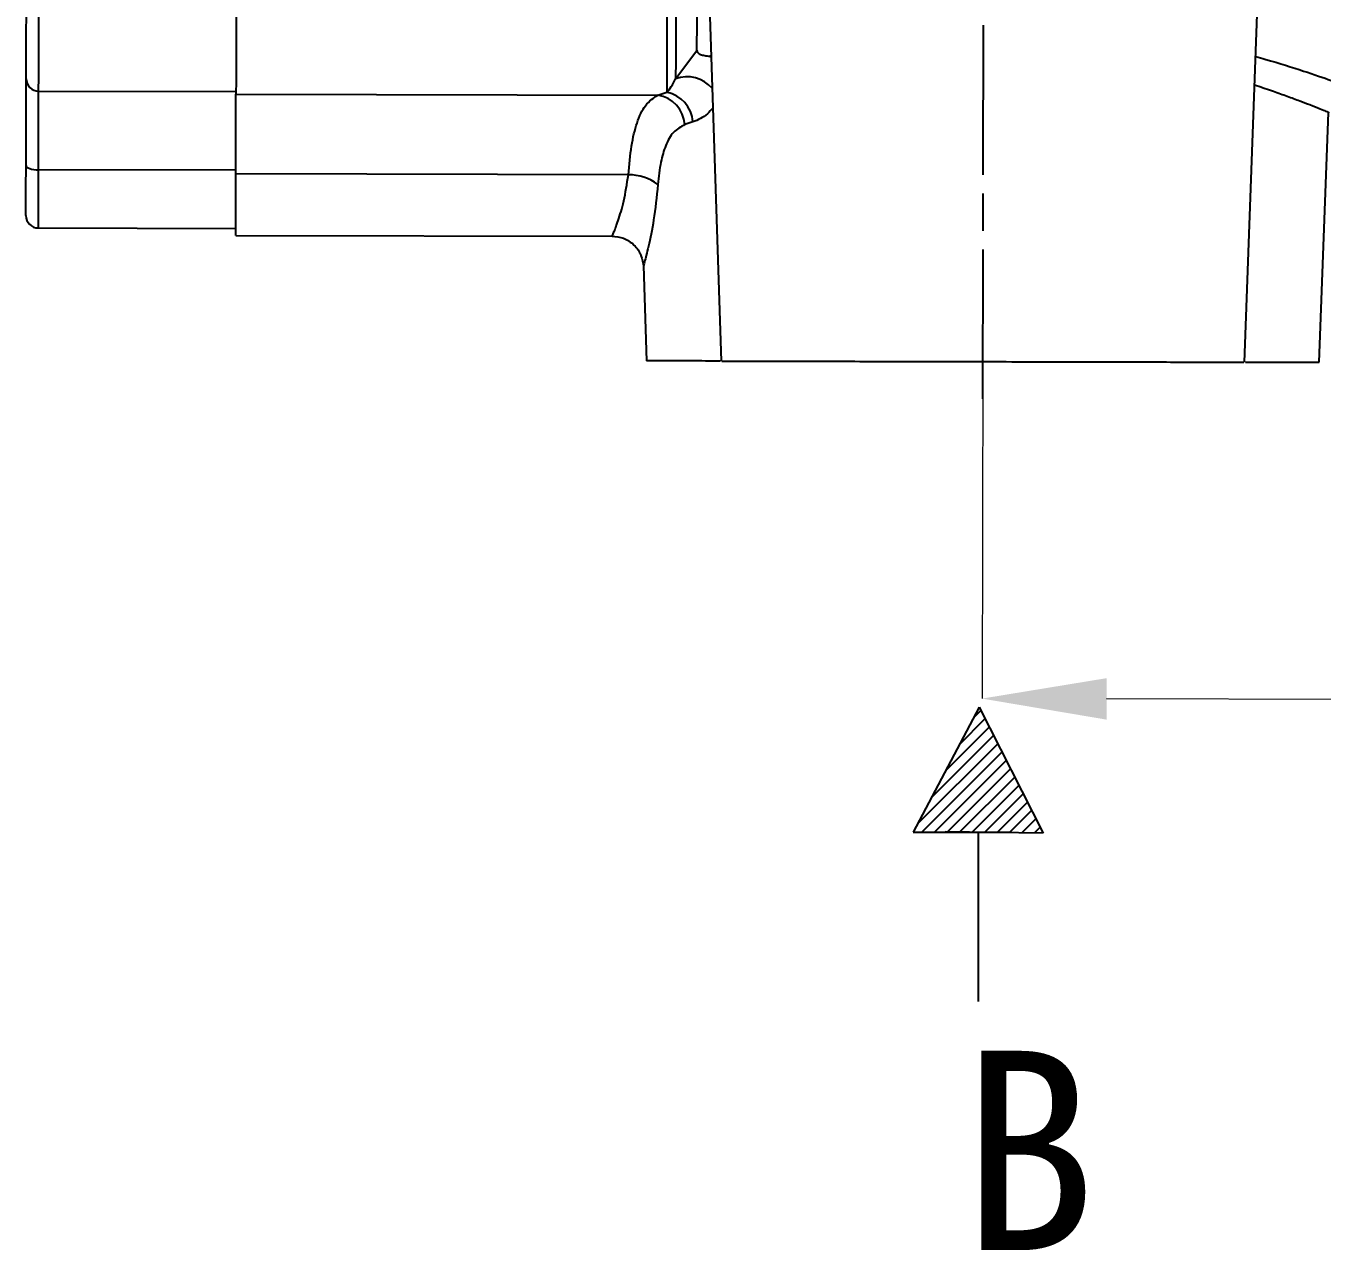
# Model space of a CAD drawing. Header units: millimetres. Extents: x 2180 to 4616, y 795 to 2518.
# Drawn here: x 2573.7 to 2677.8, y 2039.4 to 2137.7 of the extents above; entities that cross this region are included whole.
import ezdxf

# ---------------------------------------------------------------- set-up
doc = ezdxf.new("R2010")
doc.units = ezdxf.units.MM
doc.linetypes.add('AM_ISO08W050', pattern=[18, 12, -1.5, 3, -1.5])
for name, color, linetype, lineweight in [('AM_5', 3, 'Continuous', 25), ('AM_7', 4, 'AM_ISO08W050', 25), ('文字', 7, 'Continuous', 13)]:
    doc.layers.add(name, color=color, linetype=linetype, lineweight=lineweight)
doc.layers.add('layer 1', color=7, linetype='Continuous')
doc.styles.add('SLDTEXTSTYLE1', font='txt.shx', dxfattribs={"width": 0.7, "bigfont": 'gbcbig.shx'})
doc.styles.add('STYLE1', font='txt.shx', dxfattribs={"width": 0.8, "height": 3, "bigfont": 'hzdx.shx'})
doc.dimstyles.new('SLDDIMSTYLE12$0', dxfattribs={"dimtxt": 12, "dimasz": 10, "dimexe": 0, "dimexo": 0.0625, "dimgap": 0.875, "dimtad": 1, "dimdec": 1, "dimlfac": 1.8, "dimrnd": 1e-09, "dimzin": 12, "dimdsep": 46, "dimtxsty": 'SLDTEXTSTYLE1', "dimcen": 0.09, "dimdle": 8.16, "dimclrd": 3, "dimclre": 3, "dimadec": 0, "dimazin": 3, "dimtfac": 1, "dimtdec": 1, "dimtofl": 0, "dimtmove": 0, "dimatfit": 3, "dimfxl": 0, "dimfrac": 2, "dimtolj": 1, "dimlwd": 5, "dimlwe": 5, "dimarcsym": 0})

# ---------------------------------------------------------------- blocks, each defined once
blk = doc.blocks.new('*D41')
at = {"layer": 'AM_5', "color": 3, "linetype": 'Continuous', "lineweight": 5, "transparency": 16777216}
for p, q in [((2650.53, 2110.7), (2650.47, 2083.71)), ((2799.34, 2083.39), (2660.47, 2083.69))]:
    blk.add_line(p, q, dxfattribs=at)
at = {"layer": 'AM_5', "color": 3, "lineweight": 5, "transparency": 16777216}
blk.add_line((2809.26, 2045.49), (2809.34, 2083.37), dxfattribs=at)
at = {"layer": 'AM_5', "color": 3, "transparency": 16777216}
for points in [[(2660.47, 2085.35), (2660.47, 2082.02), (2650.47, 2083.71)], [(2799.34, 2085.06), (2799.33, 2081.72), (2809.34, 2083.37)]]:
    blk.add_solid(points, dxfattribs=at)
at = {"layer": 'Defpoints', "color": 0, "transparency": 16777216}
for p in [(2650.53, 2110.77), (2650.47, 2083.71), (2809.26, 2045.43)]:
    blk.add_point(p, dxfattribs=at)
at = {"layer": 'AM_5', "color": 0, "transparency": 16777216, "insert": (2722.77, 2090.43), "char_height": 12, "attachment_point": 5, "rotation": 359.8775, "style": 'SLDTEXTSTYLE1'}
blk.add_mtext('\\A1;160', dxfattribs=at)

msp = doc.modelspace()

# ---------------------------------------------------------------- hatches: boundary and pattern name
at = {"layer": 'layer 1'}
h = msp.add_hatch(dxfattribs=at)
h.set_pattern_fill('ANSI31', color=256, scale=0.225)
h.set_pattern_definition([(45, (-4467.4411, 3282.5834), (-0.50513941, 0.50513941), [])])
h.paths.add_polyline_path([(2650.23, 2083.019), (2644.951, 2072.984), (2650.162, 2072.984), (2655.373, 2072.913)])

# ---------------------------------------------------------------- linework, layer by layer
at = {"color": 7, "linetype": 'Continuous', "lineweight": 25}
for p, q in [((2627.947, 2159.081), (2629.529, 2110.811)), ((2671.529, 2110.721), (2673.314, 2158.886)), ((2625.87, 2133.475), (2627.582, 2135.739)), ((2628.522, 2135.295), (2628.725, 2135.348)), ((2628.522, 2135.295), (2628.728, 2135.243)), ((2574.719, 2126.161), (2574.732, 2132.484)), ((2574.732, 2132.484), (2590.575, 2132.45)), ((2590.575, 2132.241), (2624.451, 2132.169)), ((2624.451, 2132.169), (2625.161, 2132.389)), ((2627.261, 2130.021), (2626.61, 2129.793)), ((2677.529, 2110.708), (2678.273, 2130.777)), ((2574.709, 2121.493), (2574.719, 2126.161)), ((2590.562, 2126.127), (2574.719, 2126.161)), ((2622.078, 2125.762), (2590.561, 2125.829)), ((2574.709, 2121.493), (2590.552, 2121.459)), ((2590.55, 2120.894), (2620.787, 2120.83)), ((2623.279, 2118.448), (2623.529, 2110.824))]:
    msp.add_line(p, q, dxfattribs=at)
at = {"color": 7, "linetype": 'Continuous', "lineweight": 25, "flags": 128}
for points in [[(2574.732, 2132.484), (2574.735, 2133.624), (2574.738, 2135.115), (2574.742, 2136.951), (2574.747, 2139.122), (2574.752, 2141.62), (2574.758, 2144.432), (2574.765, 2147.547), (2574.772, 2150.949), (2574.78, 2154.624), (2574.788, 2158.555), (2574.797, 2162.725), (2574.806, 2167.113), (2574.816, 2171.701), (2574.826, 2176.468), (2574.837, 2181.392), (2574.848, 2186.45), (2574.859, 2191.621), (2574.87, 2196.88)], [(2625.297, 2196.202), (2625.286, 2190.743), (2625.274, 2185.382), (2625.263, 2180.145), (2625.252, 2175.057), (2625.242, 2170.145), (2625.232, 2165.432), (2625.222, 2160.94), (2625.213, 2156.692), (2625.204, 2152.709), (2625.196, 2149.009), (2625.189, 2145.612), (2625.183, 2142.533), (2625.177, 2139.789), (2625.172, 2137.391), (2625.167, 2135.352), (2625.164, 2133.682), (2625.161, 2132.389)], [(2626.005, 2196.254), (2625.993, 2191.023), (2625.982, 2185.88), (2625.972, 2180.851), (2625.961, 2175.957), (2625.951, 2171.22), (2625.941, 2166.662), (2625.932, 2162.304), (2625.923, 2158.165), (2625.915, 2154.264), (2625.907, 2150.619), (2625.9, 2147.245), (2625.893, 2144.159), (2625.887, 2141.374), (2625.882, 2138.902), (2625.877, 2136.756), (2625.873, 2134.944), (2625.87, 2133.475)], [(2573.72, 2126.515), (2573.739, 2126.446), (2573.796, 2126.38), (2573.888, 2126.319), (2574.012, 2126.266), (2574.163, 2126.222), (2574.336, 2126.189), (2574.524, 2126.168), (2574.719, 2126.161)]]:
    msp.add_lwpolyline(points, dxfattribs=at)
at = {"color": 7, "linetype": 'Continuous', "lineweight": 25}
for centre, radius, start, end in [((2574.727, 2133.476), 0.992, 180.34725, 270.33968), ((2626.78, 2130.933), 2.7, 41.22775, 109.68883), ((2624.017, 2129.606), 2.599, 4.13755, 80.39959), ((2624.649, 2129.82), 2.62, 4.39901, 78.72064), ((2622.1, 2121.805), 3.957, 53.57818, 90.31639), ((2574.711, 2122.493), 1, 179.87751, 269.87751)]:
    msp.add_arc(centre, radius, start, end, dxfattribs=at)
for points in [[(2760.953, 2113.038), (2757.302, 2113.562), (2749.998, 2114.61), (2739.355, 2117.73), (2729.112, 2121.938), (2719.412, 2127.293), (2710.372, 2133.698), (2702.11, 2141.079), (2694.729, 2149.341), (2688.324, 2158.38), (2682.969, 2168.081), (2678.761, 2178.324), (2675.641, 2188.967), (2674.593, 2196.27), (2674.069, 2199.922)], [(2590.712, 2196.276), (2590.706, 2193.661), (2590.695, 2188.432), (2590.679, 2180.852), (2590.663, 2173.564), (2590.648, 2166.654), (2590.634, 2160.188), (2590.622, 2154.231), (2590.61, 2148.843), (2590.6, 2144.079), (2590.591, 2139.983), (2590.584, 2136.614), (2590.578, 2133.935), (2590.576, 2132.806), (2590.575, 2132.241)], [(2754.411, 2113.241), (2751.117, 2113.927), (2744.528, 2115.3), (2734.976, 2118.62), (2725.792, 2122.824), (2717.09, 2127.96), (2708.953, 2133.949), (2701.468, 2140.737), (2694.713, 2148.25), (2688.758, 2156.413), (2683.66, 2165.137), (2679.495, 2174.339), (2676.216, 2183.905), (2674.871, 2190.499), (2674.199, 2193.797)], [(2590.561, 2125.829), (2590.563, 2126.621), (2590.566, 2128.203), (2590.57, 2130.116), (2590.573, 2131.575), (2590.574, 2132.019), (2590.575, 2132.241)], [(2590.55, 2120.894), (2590.551, 2120.962), (2590.551, 2121.097), (2590.553, 2122.166), (2590.557, 2123.744), (2590.56, 2125.134), (2590.561, 2125.829)]]:
    msp.add_open_spline(points, degree=3, dxfattribs=at)
for points, knots in [([(2573.735, 2133.47), (2573.736, 2133.996), (2573.738, 2135.058), (2573.743, 2137.597), (2573.75, 2140.866), (2573.759, 2144.929), (2573.769, 2149.741), (2573.781, 2155.233), (2573.794, 2161.327), (2573.808, 2167.93), (2573.823, 2174.909), (2573.839, 2182.151), (2573.854, 2189.528), (2573.865, 2194.565), (2573.87, 2197.061)], [0, 0, 0, 0, 0.07995876, 0.16137147, 0.24414236, 0.32889261, 0.41421659, 0.49999999, 0.58577836, 0.67110241, 0.75585763, 0.83862366, 0.92003884, 1, 1, 1, 1]), ([(2627.582, 2135.739), (2627.584, 2136.612), (2627.588, 2138.36), (2627.596, 2142.14), (2627.606, 2146.651), (2627.614, 2150.329), (2627.618, 2152.168)], [0, 0, 0, 0, 0.2500001, 0.5000002, 0.7500001, 1, 1, 1, 1]), ([(2627.582, 2135.739), (2627.591, 2135.686), (2627.609, 2135.588), (2627.785, 2135.457), (2628.082, 2135.35), (2628.375, 2135.313), (2628.522, 2135.295)], [0, 0, 0, 0, 0.2820139, 0.5300816, 0.7657386, 1, 1, 1, 1]), ([(2672.438, 2135.25), (2672.688, 2135.181), (2674.171, 2134.774), (2676.366, 2134.072), (2678.62, 2133.306), (2680.016, 2132.799), (2680.19, 2132.734), (2680.276, 2132.703)], [0, 0, 0, 0, 0.049705, 0.2944723, 0.5353967, 0.7700573, 1, 1, 1, 1]), ([(2573.72, 2126.515), (2573.721, 2127.362), (2573.725, 2129.084), (2573.73, 2131.176), (2573.733, 2132.761), (2573.734, 2133.236), (2573.735, 2133.47)], [0, 0, 0, 0, 0.2457963, 0.5, 0.7542037, 1, 1, 1, 1]), ([(2625.161, 2132.389), (2625.28, 2132.524), (2625.512, 2132.786), (2625.753, 2133.249), (2625.87, 2133.475)], [0, 0, 0, 0, 0.5119709, 1, 1, 1, 1]), ([(2622.078, 2125.762), (2622.148, 2126.561), (2622.287, 2128.127), (2622.746, 2130.014), (2623.424, 2131.494), (2624.097, 2131.936), (2624.451, 2132.169)], [0, 0, 0, 0, 0.2456313, 0.4818963, 0.7279559, 1, 1, 1, 1]), ([(2678.273, 2130.777), (2678.273, 2130.777), (2678.356, 2130.743), (2678.122, 2130.838), (2677.668, 2131.021), (2676.9, 2131.324), (2675.981, 2131.676), (2675.007, 2132.037), (2673.838, 2132.454), (2672.951, 2132.76), (2672.399, 2132.938), (2672.353, 2132.953)], [0, 0, 0, 0, 0.0000281, 0.1640831, 0.3278113, 0.494113, 0.6143004, 0.7411482, 0.8580061, 0.9880442, 1, 1, 1, 1]), ([(2628.863, 2131.126), (2628.722, 2130.964), (2628.21, 2130.379), (2627.66, 2130.171), (2627.261, 2130.021)], [0, 0, 0, 0, 0.2757141, 1, 1, 1, 1]), ([(2626.61, 2129.793), (2626.286, 2129.619), (2625.671, 2129.288), (2625.056, 2128.185), (2624.635, 2126.77), (2624.513, 2125.606), (2624.449, 2124.989)], [0, 0, 0, 0, 0.2703279, 0.514495, 0.7428516, 1, 1, 1, 1]), ([(2573.711, 2122.495), (2573.711, 2122.548), (2573.711, 2122.655), (2573.713, 2123.525), (2573.716, 2124.826), (2573.718, 2125.961), (2573.72, 2126.515)], [0, 0, 0, 0, 0.244178, 0.5, 0.755822, 1, 1, 1, 1]), ([(2620.787, 2120.83), (2620.813, 2120.893), (2620.867, 2121.02), (2621.246, 2122.038), (2621.737, 2123.591), (2621.963, 2125.031), (2622.078, 2125.762)], [0, 0, 0, 0, 0.2379914, 0.4818785, 0.7367294, 1, 1, 1, 1]), ([(2624.449, 2124.989), (2624.344, 2123.999), (2624.14, 2122.077), (2623.684, 2119.963), (2623.343, 2118.633), (2623.307, 2118.507), (2623.29, 2118.448)], [0, 0, 0, 0, 0.2781733, 0.5397402, 0.7842945, 1, 1, 1, 1]), ([(2620.766, 2120.83), (2621.078, 2120.799), (2621.557, 2120.752), (2622.136, 2120.45), (2622.536, 2120.137), (2622.861, 2119.746), (2623.179, 2119.177), (2623.241, 2118.699), (2623.281, 2118.389)], [0, 0, 0, 0, 0.2397244, 0.3685508, 0.5000393, 0.631522, 0.7603319, 1, 1, 1, 1]), ([(2629.441, 2110.811), (2629.402, 2110.811), (2628.336, 2110.814), (2626.77, 2110.817), (2624.899, 2110.821), (2623.749, 2110.823), (2623.602, 2110.824), (2623.529, 2110.824)], [0, 0, 0, 0, 0.0094252, 0.2570689, 0.5047126, 0.7523563, 1, 1, 1, 1]), ([(2629.575, 2110.811), (2629.601, 2110.811), (2629.658, 2110.81), (2630.541, 2110.809), (2632.038, 2110.805), (2634.136, 2110.801), (2636.747, 2110.795), (2639.793, 2110.789), (2643.178, 2110.781), (2646.795, 2110.774), (2649.284, 2110.768), (2650.529, 2110.766)], [0, 0, 0, 0, 0.0943349, 0.2075431, 0.3207512, 0.4339593, 0.5471675, 0.6603756, 0.7735837, 0.8867919, 1, 1, 1, 1]), ([(2650.529, 2110.766), (2651.774, 2110.763), (2654.263, 2110.758), (2657.88, 2110.75), (2661.265, 2110.743), (2664.311, 2110.736), (2666.922, 2110.731), (2669.02, 2110.726), (2670.517, 2110.723), (2671.4, 2110.721), (2671.457, 2110.721), (2671.483, 2110.721)], [0, 0, 0, 0, 0.1132081, 0.2264163, 0.3396244, 0.4528325, 0.5660407, 0.6792488, 0.792457, 0.9056651, 1, 1, 1, 1]), ([(2671.617, 2110.721), (2671.656, 2110.721), (2672.722, 2110.719), (2674.287, 2110.715), (2676.159, 2110.711), (2677.309, 2110.709), (2677.455, 2110.709), (2677.529, 2110.708)], [0, 0, 0, 0, 0.0094252, 0.2570689, 0.5047126, 0.7523563, 1, 1, 1, 1])]:
    msp.add_open_spline(points, degree=3, knots=knots, dxfattribs=at)
at = {"layer": 'AM_7'}
msp.add_line((2650.523, 2107.766), (2650.749, 2213.765), dxfattribs=at)
at = {"layer": 'layer 1'}
for p, q in [((2650.23, 2083.019), (2644.951, 2072.984)), ((2650.23, 2083.019), (2655.373, 2072.913)), ((2644.951, 2072.984), (2652.81, 2072.984)), ((2655.373, 2072.913), (2647.514, 2073.02)), ((2650.162, 2072.984), (2650.162, 2059.388))]:
    msp.add_line(p, q, dxfattribs=at)

# ---------------------------------------------------------------- texts
at = {"layer": '文字', "insert": (2654.181, 2047.433), "char_height": 16, "width": 240, "attachment_point": 5, "style": 'STYLE1'}
msp.add_mtext('\\pt176;{\\fSimSun|b0|i0|c134|p2;\\W1;B}', dxfattribs=at)

# ---------------------------------------------------------------- dimensions: what is measured, and where the dimension line sits
at = {"layer": 'AM_5'}
dim = msp.add_linear_dim(base=(2650.471, 2083.709), p1=(2809.256, 2045.426), p2=(2650.529, 2110.766), angle=179.87749, text='160', dimstyle='SLDDIMSTYLE12$0', override={"dimlfac": 1}, dxfattribs=at)
dim.commit()
dim.dimension.update_dxf_attribs({"geometry": '*D41', "text_midpoint": (2722.753, 2083.554), "dimtype": 160})

doc.saveas('drawing.dxf')
